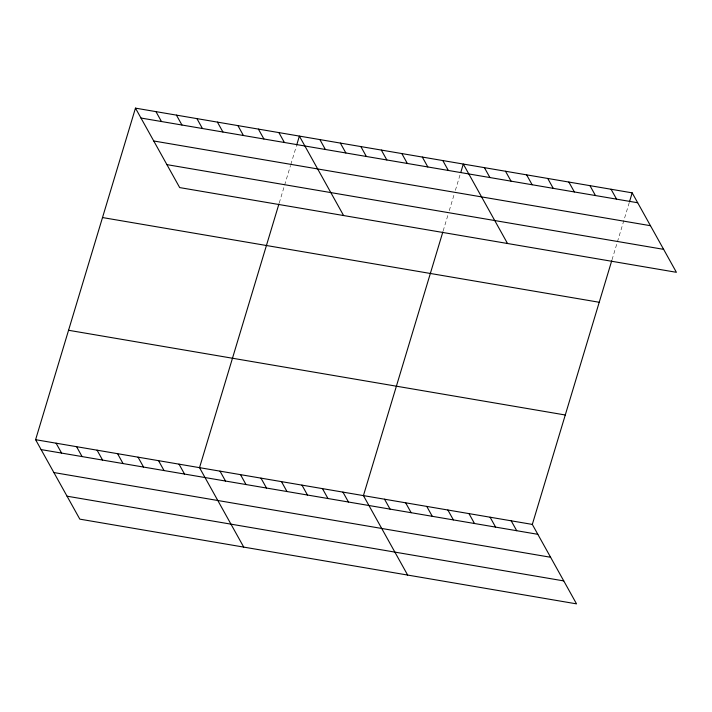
<?xml version="1.0" encoding="UTF-8"?>
<svg xmlns="http://www.w3.org/2000/svg" width="712" height="712" viewBox="0 0 712 712"><rect width="100%" height="100%" fill="white"/><g stroke="black" fill="none" stroke-linecap="round" stroke-linejoin="round"><path stroke-width="0.53" stroke-dasharray="3.56 2.67" d="M279.246 202.956L290.532 165.478M290.834 164.463L296.334 146.227M443.158 230.919L448.044 214.704M449.263 210.654L454.14 194.447M455.368 190.389L460.246 174.182M612.044 259.72L629.132 202.991"/><path stroke-width="1.07" d="M611.733 260.734L532.318 524.415L576.533 603.865L79.815 519.146L35.6 439.696L135.467 108.135L632.185 192.854L676.4 272.304L179.682 187.585L135.467 108.135M278.935 203.97L199.52 467.659L243.735 547.101M296.637 145.212L299.378 136.099L343.602 215.54M442.855 231.934L363.432 495.614L407.647 575.056M460.86 172.162L463.298 164.054L507.514 243.495M629.435 201.977L632.185 192.854M140.976 118.032L637.685 202.751M153.748 140.985L650.465 225.704M166.911 164.632L663.629 249.351M102.51 217.552L599.228 302.271M68.557 330.279L565.275 414.998M35.6 439.696L532.318 524.415M41.109 449.592L537.827 534.312M53.881 472.546L550.598 557.265M67.044 496.193L563.762 580.912M611.074 189.258L616.574 199.155M589.963 185.654L595.472 195.551M568.852 182.058L574.361 191.946M547.742 178.454L553.251 188.351M526.631 174.858L532.14 184.746M505.52 171.254L511.029 181.151M484.409 167.649L489.918 177.546M442.811 160.556L448.32 170.453M422.323 157.067L427.823 166.955M401.826 153.57L407.335 163.466M381.338 150.072L386.847 159.969M360.851 146.583L366.36 156.471M340.363 143.085L345.872 152.982M319.875 139.588L325.375 149.484M511.207 520.819L516.716 530.707M278.89 132.601L284.399 142.498M490.096 517.215L495.605 527.111M258.403 129.103L263.912 139M468.986 513.619L474.495 523.507M237.915 125.615L243.424 135.502M447.875 510.014L453.384 519.911M217.427 122.117L222.927 132.014M426.764 506.41L432.273 516.307M196.93 118.619L202.439 128.516M405.653 502.814L411.162 512.711M176.442 115.13L181.952 125.018M384.542 499.21L390.051 509.107M155.955 111.633L161.464 121.53M342.944 492.117L348.453 502.013M322.456 488.619L327.965 498.516M301.968 485.13L307.468 495.027M281.471 481.632L286.981 491.529M260.984 478.144L266.493 488.032M240.496 474.646L246.005 484.543M220.008 471.148L225.517 481.045M179.024 464.162L184.533 474.058M158.536 460.664L164.045 470.561M138.048 457.175L143.557 467.063M117.56 453.678L123.069 463.574M97.072 450.18L102.573 460.077M76.576 446.691L82.085 456.579M56.088 443.193L61.597 453.09"/></g></svg>
